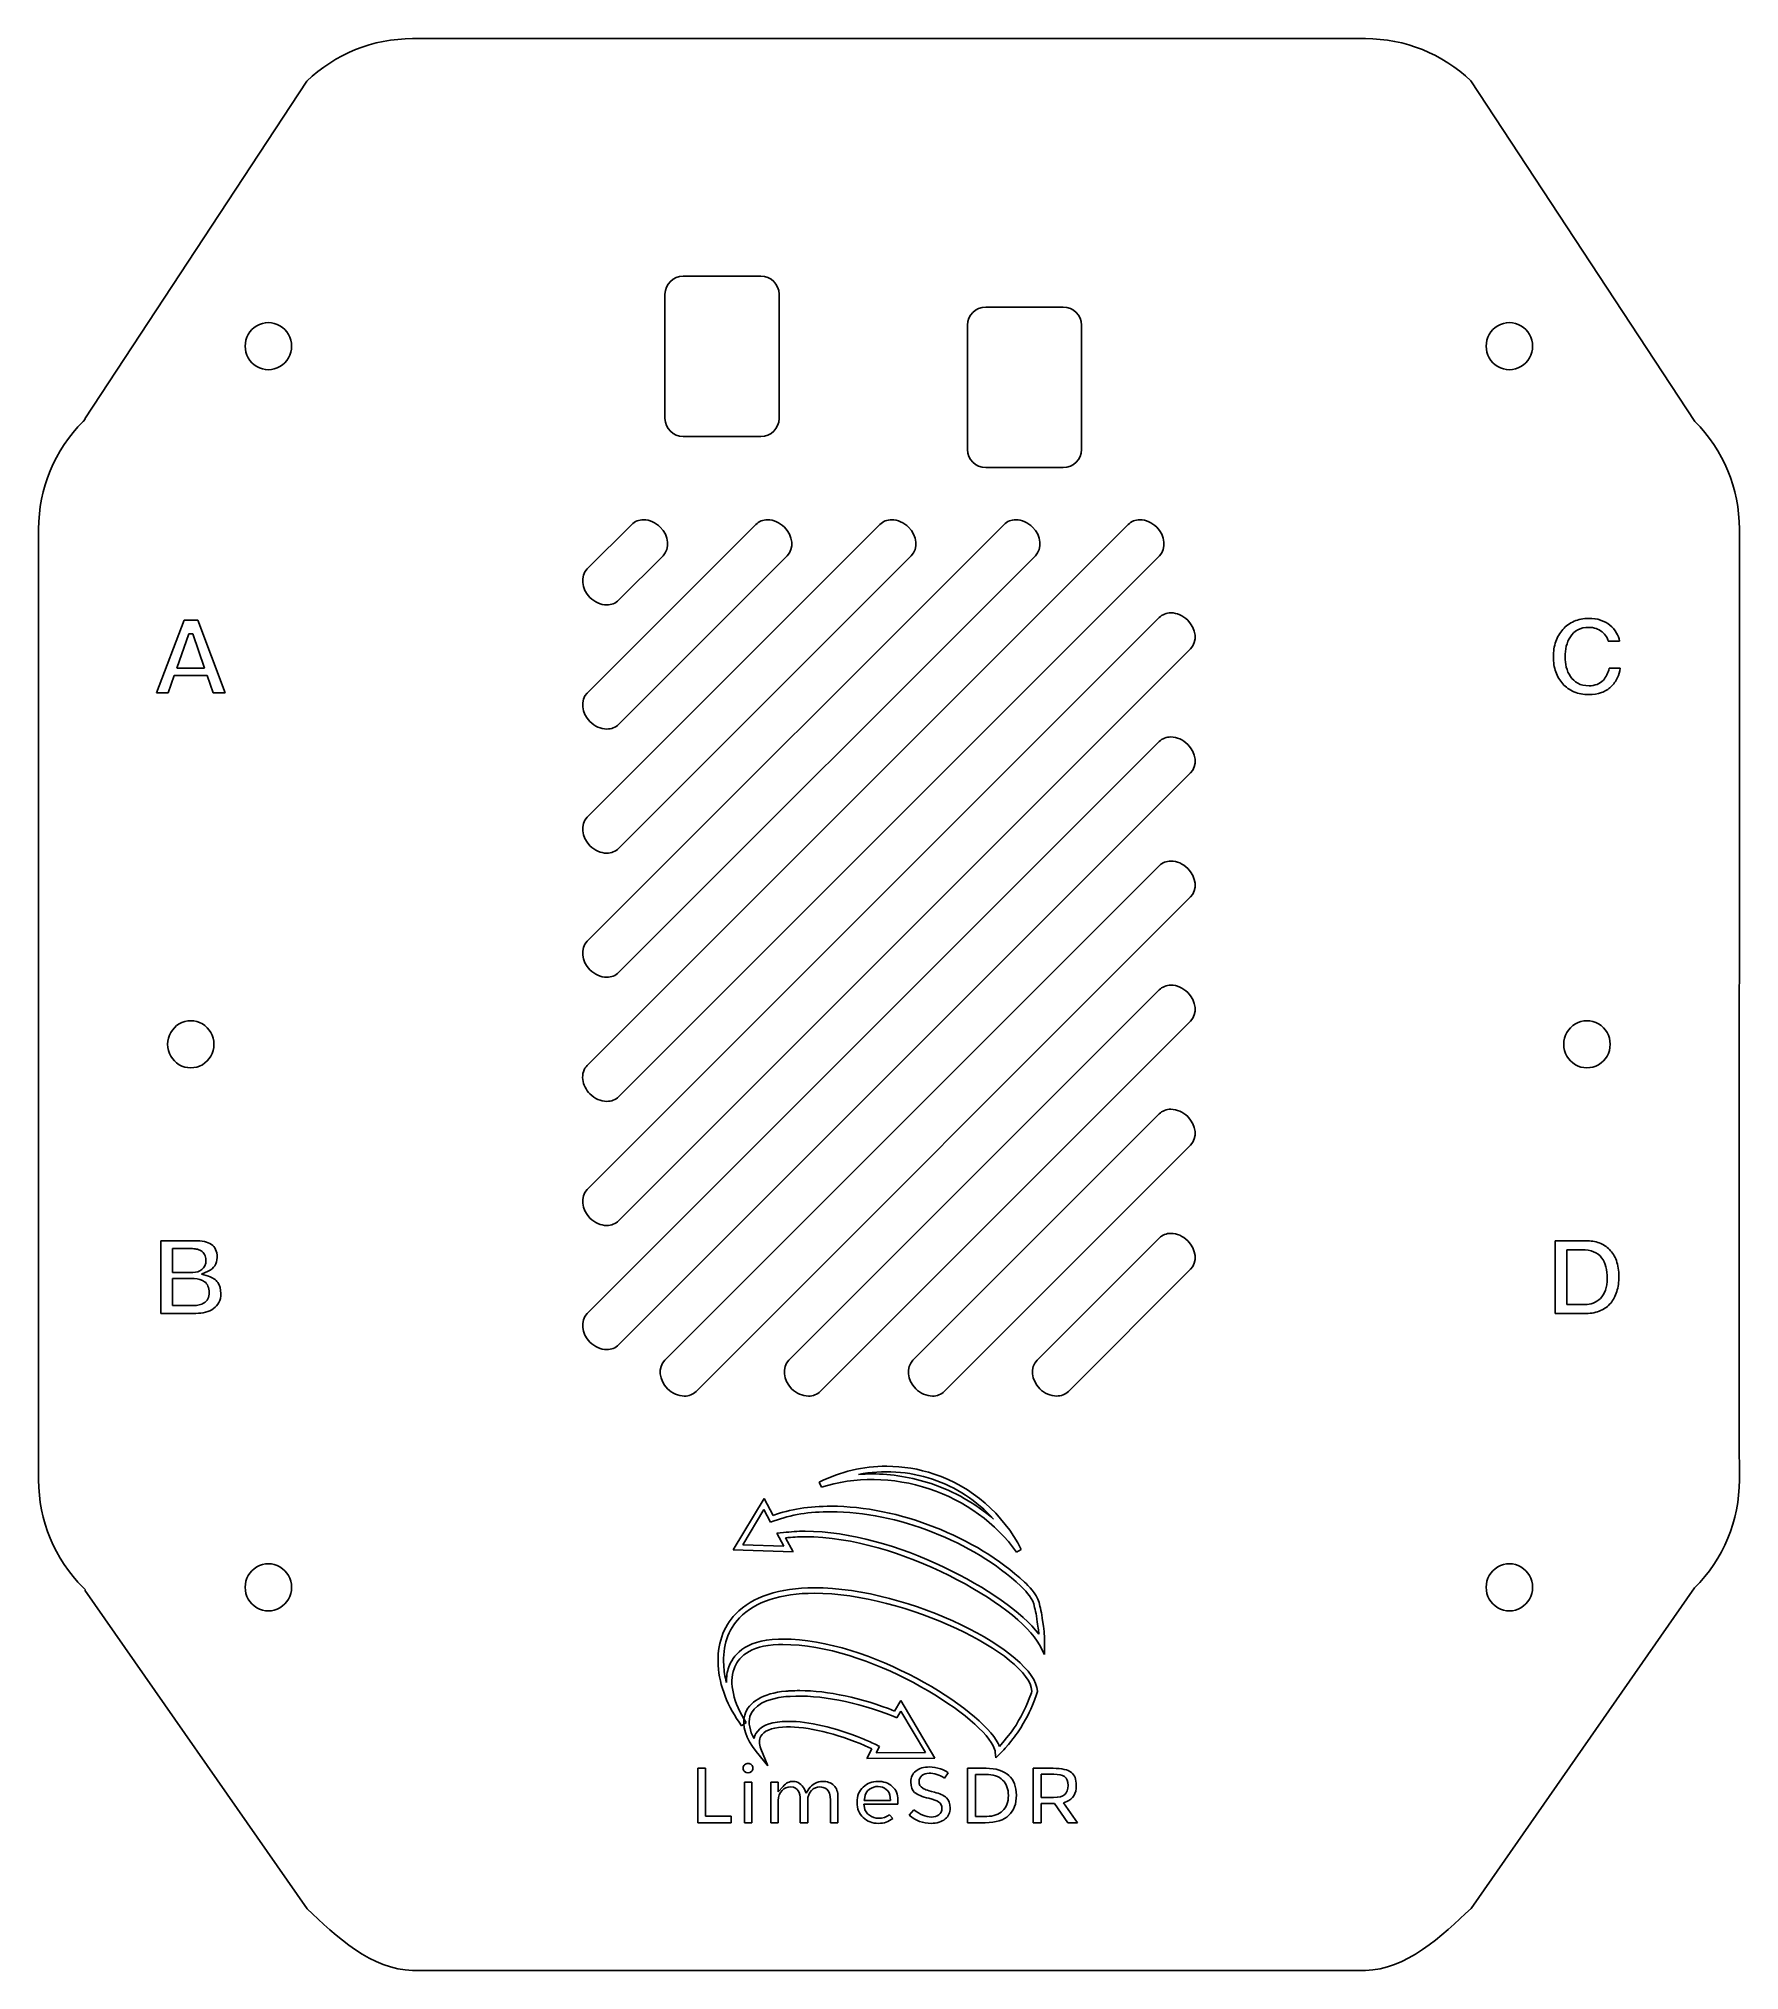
# Model space of a CAD drawing. Extents: x 125 to 387, y 304 to 438.
# Drawn here: x 125.2 to 235.2, y 312.7 to 437.6 of the extents above; entities outside this region: 4.
import ezdxf

# ---------------------------------------------------------------- set-up
doc = ezdxf.new("R2010")
doc.units = 0
doc.layers.add('Layer_1', color=7, linetype='CONTINUOUS')

msp = doc.modelspace()

# ---------------------------------------------------------------- linework, layer by layer
at = {"layer": 'Layer_1', "color": 7}
for p, q in [((149.527582, 437.638952), (149.352011, 437.638105)), ((172.387977, 437.638108), (149.527582, 437.638954)), ((187.939945, 437.638669), (172.387977, 437.638105)), ((210.986889, 437.638387), (187.939945, 437.638669)), ((142.515051, 434.880814), (128.172879, 413.052674)), ((232.290264, 412.888018), (217.804729, 434.903039)), ((166.867372, 422.287807), (171.883928, 422.287807)), ((165.686921, 413.081137), (165.686921, 421.107729)), ((173.064379, 421.107729), (173.064379, 413.081137)), ((186.432117, 420.280894), (191.448701, 420.280894)), ((185.251666, 411.074221), (185.251666, 419.10081)), ((192.629124, 419.10081), (192.629124, 411.074221)), ((141.533327, 417.750057), (141.533327, 417.750057)), ((221.80029, 417.750057), (221.80029, 417.750057)), ((128.194836, 413.036052), (128.060334, 412.887747)), ((128.172879, 413.052674), (128.194836, 413.036052)), ((171.883928, 411.900703), (166.867372, 411.900703)), ((171.883928, 411.900703), (171.883928, 411.900703)), ((191.448701, 409.893787), (186.432117, 409.893787)), ((191.448701, 409.893787), (191.448701, 409.893787)), ((160.657975, 371.236113), (195.644443, 406.222233)), ((160.658313, 379.261996), (187.617845, 406.221881)), ((160.658313, 387.288938), (179.591276, 406.221881)), ((160.658313, 403.342475), (163.537375, 406.221881)), ((160.658313, 395.31553), (171.564311, 406.221531)), ((125.175261, 405.920182), (125.175261, 344.429001)), ((235.171076, 347.061623), (235.175309, 405.920453)), ((197.668004, 404.197978), (162.681508, 369.21221)), ((189.641407, 404.197628), (162.681875, 377.238093)), ((181.614809, 404.197628), (162.681875, 385.264679)), ((165.560937, 404.197628), (162.681875, 401.318572)), ((173.587873, 404.197272), (162.681875, 393.291274)), ((161.920157, 401.018061), (161.920157, 401.018061)), ((160.658313, 363.209521), (197.651353, 400.201852)), ((199.674915, 398.177591), (162.682242, 361.185618)), ((161.920157, 392.991119), (161.920157, 392.991119)), ((160.658313, 355.183282), (197.651353, 392.175613)), ((199.674915, 390.151357), (162.682242, 353.159379)), ((161.920157, 384.964528), (161.920157, 384.964528)), ((165.674531, 352.175747), (197.651353, 384.151855)), ((199.674915, 382.127952), (167.698093, 350.151844)), ((161.920157, 376.937586), (161.920157, 376.937586)), ((173.70079, 352.175747), (197.651353, 376.125615)), ((199.674915, 374.101715), (175.724323, 350.151844)), ((136.516042, 372.60018), (136.516042, 372.60018)), ((226.817214, 372.60018), (226.817214, 372.60018)), ((161.920157, 368.911699), (161.920157, 368.911699)), ((181.727021, 352.175747), (197.651353, 368.100088)), ((199.674915, 366.076184), (183.750554, 350.151844)), ((161.920157, 360.884757), (161.920157, 360.884757)), ((189.753618, 352.176455), (197.651014, 360.073851)), ((199.674548, 358.049951), (191.777152, 350.152552)), ((161.920157, 352.858524), (161.920157, 352.858524)), ((166.936375, 349.850986), (166.936375, 349.850986)), ((174.962634, 349.850986), (174.962634, 349.850986)), ((182.988864, 349.850986), (182.988864, 349.850986)), ((191.015462, 349.851692), (191.015462, 349.851692)), ((235.175338, 344.428922), (235.171104, 347.061623)), ((128.060334, 337.461439), (128.202625, 337.319145)), ((128.202625, 337.319145), (128.172879, 337.297132)), ((141.533327, 337.483094), (141.533327, 337.483094)), ((217.823836, 316.722791), (232.273275, 337.44189)), ((221.80029, 337.483094), (221.80029, 337.483094)), ((128.172879, 337.297124), (142.534172, 316.700862)), ((377.371412, 313.993653), (387.371412, 313.993653)), ((377.371412, 303.993653), (377.371412, 313.993653)), ((387.371412, 313.993653), (387.371412, 303.993653)), ((149.352011, 312.711337), (210.986889, 312.711337)), ((387.371412, 303.993653), (377.371412, 303.993653))]:
    msp.add_line(p, q, dxfattribs=at)
at = {"layer": 'Layer_1', "color": 1}
for p, q in [((134.583317, 400.030188), (132.805765, 395.329692)), ((135.477758, 400.030188), (134.583317, 400.030188)), ((137.235486, 395.329692), (135.477758, 400.030188)), ((225.452246, 400.147344), (225.452246, 400.147344)), ((134.104067, 396.929559), (134.887719, 399.138221)), ((134.887719, 399.138221), (135.153183, 399.138221)), ((135.153183, 399.138221), (135.912411, 396.929559)), ((226.698511, 398.682334), (227.425515, 398.682334)), ((133.543051, 395.329692), (133.939478, 396.455262)), ((133.939478, 396.455262), (136.081601, 396.455262)), ((135.912411, 396.929559), (134.104067, 396.929559)), ((135.912411, 396.929559), (135.912411, 396.929559)), ((136.081601, 396.455262), (136.463515, 395.329692)), ((227.474735, 396.918939), (226.74948, 396.918939)), ((132.805765, 395.329692), (133.543051, 395.329692)), ((136.463515, 395.329692), (137.235486, 395.329692)), ((136.463515, 395.329692), (136.463515, 395.329692)), ((135.282728, 359.898648), (133.080788, 359.898648)), ((133.080788, 359.898648), (133.080788, 355.197802)), ((225.265358, 359.897586), (223.261976, 359.897586)), ((223.261976, 359.897586), (223.261976, 355.197443)), ((133.837894, 357.852446), (133.837894, 359.388602)), ((133.837894, 359.388602), (135.055136, 359.388602)), ((224.018726, 355.777927), (224.018726, 359.317459)), ((224.018726, 359.317459), (224.988555, 359.317459)), ((135.14044, 357.852446), (133.837894, 357.852446)), ((133.838247, 355.70714), (133.838247, 357.448589)), ((133.838247, 357.448589), (135.225742, 357.448589)), ((135.14044, 357.852458), (135.14044, 357.852446)), ((135.714198, 357.72644), (136.133278, 357.927134)), ((136.160533, 357.5976), (135.714198, 357.72644)), ((133.080433, 355.197802), (135.352813, 355.197802)), ((133.080788, 355.197802), (133.080506, 355.197802)), ((135.204152, 355.70714), (133.838247, 355.70714)), ((135.204152, 355.70714), (135.204152, 355.70714)), ((223.261609, 355.197443), (225.264991, 355.197443)), ((223.261976, 355.197443), (223.261693, 355.197443)), ((225.186759, 355.777927), (224.018726, 355.777927)), ((225.186759, 355.777927), (225.186759, 355.777927)), ((179.073793, 344.815298), (179.073793, 344.815298)), ((175.802555, 343.956256), (175.668048, 344.282601)), ((170.103557, 339.904202), (172.096667, 343.226051)), ((172.080383, 342.511066), (170.7166, 340.238686)), ((172.517517, 341.700866), (172.080383, 342.511066)), ((172.096667, 343.226051), (172.686709, 342.132688)), ((172.755374, 341.780862), (172.517517, 341.700866)), ((174.749189, 341.111182), (174.749189, 341.111182)), ((173.978976, 339.778901), (170.103557, 339.904202)), ((170.7166, 340.238686), (173.373017, 340.152676)), ((172.922788, 340.980572), (173.358144, 341.018447)), ((173.373017, 340.152676), (172.922788, 340.980572)), ((173.489462, 340.679359), (173.978976, 339.778901)), ((188.727148, 339.939951), (188.425226, 339.757667)), ((188.425226, 339.757667), (188.425226, 339.757667)), ((189.592215, 336.188758), (189.545479, 336.406086)), ((189.885642, 336.502008), (189.93695, 336.268398)), ((189.741229, 335.432007), (189.709704, 335.645793)), ((190.059067, 335.70278), (190.091636, 335.482977)), ((173.020126, 334.140787), (173.312847, 334.140787)), ((173.313186, 333.78648), (173.025799, 333.78648)), ((173.312847, 334.140787), (173.312847, 334.140505)), ((190.243133, 333.144763), (189.91076, 333.758164)), ((190.243471, 333.95213), (190.243471, 333.144763)), ((190.243471, 333.144763), (190.243189, 333.144763)), ((180.539147, 329.484182), (180.929912, 330.171913)), ((180.929912, 330.171913), (183.149195, 326.438418)), ((189.38656, 330.654349), (189.419128, 330.776464)), ((189.775547, 330.738945), (189.7228, 330.54498)), ((189.774136, 330.767261), (189.776958, 330.738945)), ((170.936762, 328.736988), (170.645819, 328.535588)), ((173.659021, 328.815211), (173.659021, 328.815211)), ((180.691688, 329.036431), (180.440736, 329.143326)), ((180.936629, 329.468254), (180.691688, 329.036431)), ((182.527996, 326.7906), (180.936629, 329.468254)), ((179.27022, 327.334273), (179.556562, 327.191982)), ((187.319113, 327.187735), (187.425652, 327.311972)), ((171.057468, 326.098625), (171.057468, 326.098625)), ((172.329557, 325.943236), (171.587312, 326.866698)), ((171.889601, 327.04226), (172.329557, 325.943236)), ((178.748842, 326.42072), (179.073793, 327.034474)), ((183.149195, 326.438418), (178.748842, 326.420722)), ((179.556562, 327.191982), (179.337473, 326.777858)), ((179.337473, 326.777858), (182.527996, 326.790614)), ((187.088707, 326.456116), (187.047643, 326.821749)), ((187.600855, 326.970054), (187.088707, 326.456116)), ((187.088707, 326.456116), (187.088707, 326.456116)), ((187.696783, 327.084735), (187.600855, 326.970054)), ((168.311841, 325.777939), (167.802515, 325.777939)), ((167.802515, 325.777939), (167.802515, 322.262483)), ((168.311841, 322.678024), (168.311841, 325.777939)), ((171.295664, 324.886687), (170.819245, 324.886687)), ((170.819245, 324.886687), (170.819245, 322.262483)), ((171.295664, 322.262483), (171.295664, 324.886687)), ((172.329557, 325.943236), (172.329557, 325.943236)), ((173.016599, 324.886334), (172.540179, 324.886334)), ((172.540179, 324.886334), (172.540179, 322.262124)), ((173.016599, 324.258068), (173.016599, 324.886334)), ((179.453918, 324.936242), (179.453918, 324.936242)), ((183.759049, 325.149672), (183.999051, 325.496193)), ((186.449106, 325.777939), (185.25875, 325.777939)), ((185.25875, 325.777939), (185.25875, 322.262483)), ((185.768443, 322.67236), (185.768443, 325.378685)), ((185.768443, 325.378685), (186.42715, 325.378685)), ((190.793522, 325.777939), (189.50371, 325.777939)), ((189.50371, 325.777939), (189.50371, 322.262483)), ((190.013404, 323.890309), (190.013404, 325.389652)), ((190.013404, 325.389652), (190.838114, 325.389652)), ((173.326309, 324.608128), (173.016599, 324.258068)), ((173.016599, 322.262124), (173.016599, 323.690327)), ((174.438773, 323.712628), (174.438773, 322.262124)), ((174.817854, 324.179844), (174.678408, 324.465128)), ((174.987385, 324.448494), (174.817854, 324.179844)), ((174.920498, 322.262124), (174.920498, 323.690327)), ((176.392597, 323.712628), (176.392597, 322.262483)), ((176.874322, 322.262483), (176.874322, 323.895262)), ((178.576828, 323.696344), (178.603075, 323.895974)), ((180.281112, 323.696344), (178.576828, 323.696344)), ((180.260594, 323.891238), (180.281196, 323.696205)), ((180.281112, 323.696205), (180.281112, 323.696344)), ((180.749403, 323.458134), (180.749403, 323.723601)), ((190.821491, 323.890309), (190.013404, 323.890309)), ((190.821491, 323.890309), (190.821491, 323.890309)), ((191.451157, 323.555822), (191.668129, 323.635816)), ((169.961628, 322.678024), (168.311841, 322.678024)), ((169.961628, 322.262483), (169.961628, 322.678024)), ((178.581795, 323.253548), (178.549227, 323.458134)), ((178.549227, 323.458134), (180.749403, 323.458134)), ((180.428375, 322.531838), (180.205363, 322.773587)), ((181.779401, 323.102763), (181.485975, 322.742441)), ((181.485975, 322.742441), (181.485975, 322.742441)), ((186.493331, 322.67236), (185.768443, 322.67236)), ((186.493331, 322.67236), (186.493331, 322.67236)), ((190.013404, 322.262483), (190.013404, 323.497067)), ((190.013404, 323.497067), (190.880588, 323.497067)), ((190.880588, 323.497067), (191.738572, 322.262483)), ((192.366488, 322.262483), (191.451157, 323.555822)), ((167.802515, 322.262483), (169.961628, 322.262483)), ((167.802515, 322.262483), (167.802515, 322.262483)), ((170.819245, 322.262483), (171.295664, 322.262483)), ((170.819245, 322.262483), (170.819245, 322.262483)), ((172.540179, 322.262124), (173.016599, 322.262124)), ((174.438773, 322.262124), (174.920498, 322.262124)), ((176.392597, 322.262483), (176.874322, 322.262483)), ((176.392597, 322.262483), (176.392597, 322.262483)), ((185.25875, 322.262483), (186.404854, 322.262483)), ((185.25875, 322.262483), (185.25875, 322.262483)), ((189.50371, 322.262483), (190.013404, 322.262483)), ((191.738572, 322.262483), (192.366488, 322.262483)), ((191.738572, 322.262483), (191.738572, 322.262483))]:
    msp.add_line(p, q, dxfattribs=at)
at = {"layer": 'Layer_1', "color": 7}
for points in [[(149.352011, 437.638108), (146.788672, 437.638108), (144.360206, 436.65872), (142.515051, 434.880814)], [(217.804729, 434.903039), (215.978328, 436.659003), (213.550229, 437.638387), (210.986889, 437.638387)], [(165.686921, 421.107729), (165.686921, 421.758646), (166.216454, 422.287807), (166.867372, 422.287807)], [(171.883928, 422.287807), (172.534874, 422.287807), (173.064379, 421.758293), (173.064379, 421.107729)], [(185.251666, 419.10081), (185.251666, 419.751733), (185.781199, 420.280894), (186.432117, 420.280894)], [(191.448701, 420.280894), (192.099619, 420.280894), (192.629124, 419.75138), (192.629124, 419.10081)], [(138.533353, 417.750057), (138.533353, 418.294111), (138.819247, 418.796837), (139.283344, 419.068862)], [(139.283344, 419.068862), (139.747442, 419.340888), (140.319235, 419.340888), (140.783333, 419.068862)], [(140.783333, 419.068862), (141.24743, 418.796837), (141.533327, 418.294111), (141.533327, 417.750057)], [(218.800324, 417.750057), (218.800324, 418.294111), (219.086216, 418.796837), (219.550302, 419.068862)], [(219.550302, 419.068862), (220.014416, 419.340888), (220.586198, 419.340888), (221.050285, 419.068862)], [(221.050285, 419.068862), (221.514399, 418.796837), (221.80029, 418.294111), (221.80029, 417.750057)], [(139.283344, 416.431255), (138.819247, 416.703281), (138.533353, 417.206006), (138.533353, 417.750057)], [(141.533327, 417.750057), (141.533327, 417.206006), (141.24743, 416.703281), (140.783333, 416.431255)], [(219.550302, 416.431255), (219.086216, 416.703281), (218.800324, 417.206006), (218.800324, 417.750057)], [(221.80029, 417.750057), (221.80029, 417.206006), (221.514399, 416.703281), (221.050285, 416.431255)], [(140.783333, 416.431255), (140.319235, 416.159227), (139.747442, 416.159227), (139.283344, 416.431255)], [(221.050285, 416.431255), (220.586198, 416.159227), (220.014416, 416.159227), (219.550302, 416.431255)], [(128.060334, 412.887747), (126.199956, 411.026305), (125.175261, 408.551823), (125.175261, 405.920182)], [(166.867372, 411.900703), (166.216454, 411.900703), (165.686921, 412.430216), (165.686921, 413.081137)], [(173.064379, 413.081137), (173.064379, 412.430216), (172.534874, 411.900703), (171.883928, 411.900703)], [(235.175338, 405.920453), (235.175338, 408.552446), (234.150645, 411.026579), (232.290264, 412.888018)], [(186.432117, 409.893787), (185.781199, 409.893787), (185.251666, 410.4233), (185.251666, 411.074221)], [(192.629124, 411.074221), (192.629124, 410.4233), (192.099619, 409.893787), (191.448701, 409.893787)], [(163.537375, 406.221881), (163.731346, 406.415846), (164.001772, 406.522385), (164.299093, 406.522385)], [(164.299093, 406.522385), (164.684552, 406.522385), (165.079917, 406.348243), (165.383588, 406.044194)], [(165.383588, 406.044194), (165.941429, 405.486012), (166.021072, 404.657766), (165.560937, 404.197628)], [(171.564311, 406.221531), (171.758283, 406.415494), (172.028708, 406.522033), (172.326029, 406.522033)], [(172.326029, 406.522033), (172.711488, 406.522033), (173.106853, 406.347884), (173.410553, 406.043844)], [(173.410553, 406.043844), (173.968365, 405.485659), (174.048008, 404.657413), (173.587873, 404.197272)], [(179.591276, 406.221881), (179.785219, 406.415846), (180.055644, 406.522385), (180.352965, 406.522385)], [(180.352965, 406.522385), (180.738424, 406.522385), (181.13379, 406.348243), (181.437489, 406.044194)], [(181.437489, 406.044194), (181.995301, 405.486012), (182.074944, 404.657766), (181.614809, 404.197628)], [(187.617845, 406.221881), (187.811816, 406.415846), (188.082242, 406.522385), (188.379563, 406.522385)], [(188.379563, 406.522385), (188.765022, 406.522385), (189.160387, 406.348243), (189.464086, 406.044194)], [(189.464086, 406.044194), (190.021899, 405.486012), (190.101542, 404.657766), (189.641407, 404.197628)], [(195.644443, 406.222233), (195.838414, 406.416205), (196.108839, 406.522744), (196.40616, 406.522744)], [(196.40616, 406.522744), (196.79162, 406.522744), (197.186985, 406.348596), (197.490656, 406.044552)], [(197.490656, 406.044552), (198.048496, 405.486364), (198.128139, 404.658116), (197.668004, 404.197978)], [(160.835662, 401.496256), (160.277821, 402.054085), (160.198178, 402.882689), (160.658313, 403.342475)], [(161.920157, 401.018061), (161.534726, 401.018061), (161.139333, 401.192565), (160.835662, 401.496256)], [(162.681875, 401.318572), (162.48827, 401.124959), (162.217845, 401.018061), (161.920157, 401.018061)], [(197.651353, 400.201852), (197.845324, 400.395818), (198.11575, 400.502357), (198.413071, 400.502357)], [(198.413071, 400.502357), (198.79853, 400.502357), (199.193895, 400.328209), (199.497566, 400.024168)], [(199.497566, 400.024168), (200.055407, 399.46598), (200.13505, 398.637731), (199.674915, 398.177591)], [(160.835662, 393.469311), (160.277821, 394.027138), (160.198178, 394.855745), (160.658313, 395.31553)], [(161.920157, 392.991119), (161.534726, 392.991119), (161.139333, 393.165617), (160.835662, 393.469311)], [(162.681875, 393.291274), (162.48827, 393.098017), (162.217845, 392.991119), (161.920157, 392.991119)], [(197.651353, 392.175613), (197.845324, 392.369579), (198.11575, 392.476118), (198.413071, 392.476118)], [(198.413071, 392.476118), (198.79853, 392.476118), (199.193895, 392.301972), (199.497566, 391.997932)], [(199.497566, 391.997932), (200.055407, 391.439747), (200.13505, 390.611495), (199.674915, 390.151357)], [(160.835662, 385.442719), (160.277821, 386.000548), (160.198178, 386.829156), (160.658313, 387.288938)], [(161.920157, 384.964528), (161.534726, 384.964528), (161.139333, 385.139026), (160.835662, 385.442719)], [(162.681875, 385.264679), (162.48827, 385.071066), (162.217845, 384.964528), (161.920157, 384.964528)], [(197.651353, 384.151855), (197.845324, 384.345817), (198.11575, 384.452359), (198.413071, 384.452359)], [(198.413071, 384.452359), (198.79853, 384.452359), (199.193895, 384.278217), (199.497566, 383.974526)], [(199.497566, 383.974526), (200.055407, 383.416341), (200.13505, 382.588087), (199.674915, 382.127952)], [(160.835662, 377.415775), (160.277821, 377.973607), (160.198178, 378.801855), (160.658313, 379.261996)], [(161.920157, 376.937586), (161.534726, 376.937586), (161.139333, 377.111731), (160.835662, 377.415775)], [(162.681875, 377.238093), (162.48827, 377.044483), (162.217478, 376.937586), (161.920157, 376.937586)], [(197.651353, 376.125615), (197.845324, 376.319587), (198.11575, 376.426476), (198.413071, 376.426476)], [(198.413071, 376.426476), (198.79853, 376.426476), (199.193895, 376.25233), (199.497566, 375.948287)], [(199.497566, 375.948287), (200.055407, 375.390105), (200.13505, 374.56185), (199.674915, 374.101715)], [(133.516071, 372.60018), (133.516071, 373.144231), (133.801965, 373.646956), (134.266062, 373.918982)], [(134.266062, 373.918982), (134.73016, 374.191008), (135.301953, 374.191008), (135.766051, 373.918982)], [(135.766051, 373.918982), (136.230148, 373.646956), (136.516042, 373.144231), (136.516042, 372.60018)], [(223.817248, 372.60018), (223.817248, 373.144231), (224.103139, 373.646956), (224.567225, 373.918982)], [(224.567225, 373.918982), (225.03134, 374.191008), (225.603122, 374.191008), (226.067236, 373.918982)], [(226.067236, 373.918982), (226.531322, 373.646956), (226.817214, 373.144231), (226.817214, 372.60018)], [(134.266062, 371.281375), (133.801965, 371.553401), (133.516071, 372.056126), (133.516071, 372.60018)], [(136.516042, 372.60018), (136.516042, 372.056126), (136.230148, 371.553401), (135.766051, 371.281375)], [(224.567225, 371.281375), (224.103139, 371.553401), (223.817248, 372.056126), (223.817248, 372.60018)], [(226.817214, 372.60018), (226.817214, 372.056126), (226.531322, 371.553401), (226.067236, 371.281375)], [(135.766051, 371.281375), (135.301953, 371.009347), (134.73016, 371.009347), (134.266062, 371.281375)], [(160.365592, 370.330349), (160.325968, 370.68607), (160.430024, 371.007812), (160.657975, 371.236113)], [(226.067236, 371.281375), (225.603122, 371.009347), (225.03134, 371.009347), (224.567225, 371.281375)], [(160.835662, 369.390247), (160.570542, 369.655358), (160.403467, 369.988784), (160.365592, 370.330349)], [(161.920157, 368.911699), (161.534726, 368.911699), (161.139333, 369.086203), (160.835662, 369.390247)], [(162.681508, 369.21221), (162.48827, 369.018244), (162.217845, 368.911699), (161.920157, 368.911699)], [(197.651353, 368.100088), (197.845324, 368.294056), (198.11575, 368.400951), (198.413071, 368.400951)], [(198.413071, 368.400951), (198.79853, 368.400951), (199.193895, 368.2268), (199.497566, 367.922759)], [(199.497566, 367.922759), (200.055407, 367.364571), (200.13505, 366.536328), (199.674915, 366.076184)], [(160.835662, 361.363302), (160.277821, 361.921131), (160.198178, 362.749383), (160.658313, 363.209521)], [(161.920157, 360.884757), (161.534726, 360.884757), (161.139333, 361.059255), (160.835662, 361.363302)], [(162.682242, 361.185618), (162.48827, 360.991649), (162.217845, 360.884757), (161.920157, 360.884757)], [(197.651014, 360.073851), (197.844986, 360.26782), (198.115383, 360.374709), (198.412704, 360.374709)], [(198.412704, 360.374709), (198.798163, 360.374709), (199.193528, 360.200566), (199.497228, 359.896523)], [(199.497228, 359.896523), (200.05504, 359.338341), (200.134683, 358.510089), (199.674548, 358.049951)], [(160.835662, 353.337066), (160.277821, 353.894898), (160.198178, 354.723144), (160.658313, 355.183282)], [(161.920157, 352.858524), (161.534726, 352.858524), (161.139333, 353.033019), (160.835662, 353.337066)], [(162.682242, 353.159379), (162.48827, 352.965416), (162.217845, 352.858524), (161.920157, 352.858524)], [(165.85188, 350.329175), (165.294039, 350.887001), (165.214396, 351.715256), (165.674531, 352.175747)], [(173.87811, 350.329175), (173.32027, 350.887001), (173.240655, 351.715256), (173.70079, 352.175747)], [(181.904341, 350.329175), (181.346529, 350.887001), (181.266886, 351.715256), (181.727021, 352.175747)], [(189.930938, 350.329881), (189.373098, 350.887713), (189.293483, 351.715961), (189.753618, 352.176455)], [(166.936375, 349.850986), (166.550944, 349.850986), (166.155579, 350.025129), (165.85188, 350.329175)], [(167.698093, 350.151844), (167.504488, 349.957878), (167.233696, 349.850986), (166.936375, 349.850986)], [(174.962634, 349.850986), (174.577175, 349.850986), (174.18181, 350.025129), (173.87811, 350.329175)], [(175.724323, 350.151844), (175.530719, 349.957878), (175.259955, 349.850986), (174.962634, 349.850986)], [(182.988864, 349.850986), (182.603405, 349.850986), (182.20804, 350.025129), (181.904341, 350.329175)], [(183.750554, 350.151844), (183.55695, 349.957878), (183.286186, 349.850986), (182.988864, 349.850986)], [(191.015462, 349.851692), (190.630003, 349.851692), (190.234638, 350.025837), (189.930938, 350.329881)], [(191.777152, 350.152552), (191.583547, 349.958583), (191.313122, 349.851692), (191.015462, 349.851692)], [(125.175261, 344.429001), (125.175261, 341.797357), (126.199956, 339.322872), (128.060334, 337.461439)], [(232.273275, 337.44189), (234.150645, 339.322793), (235.175338, 341.797637), (235.175338, 344.428922)], [(138.533353, 337.483094), (138.533353, 338.027148), (138.819247, 338.529873), (139.283344, 338.801899)], [(139.283344, 338.801899), (139.747442, 339.073927), (140.319235, 339.073927), (140.783333, 338.801899)], [(140.783333, 338.801899), (141.24743, 338.529873), (141.533327, 338.027148), (141.533327, 337.483094)], [(218.800324, 337.483094), (218.800324, 338.027148), (219.086216, 338.529873), (219.550302, 338.801899)], [(219.550302, 338.801899), (220.014416, 339.073927), (220.586198, 339.073927), (221.050285, 338.801899)], [(221.050285, 338.801899), (221.514399, 338.529873), (221.80029, 338.027148), (221.80029, 337.483094)], [(139.283344, 336.164289), (138.819247, 336.436318), (138.533353, 336.939043), (138.533353, 337.483094)], [(141.533327, 337.483094), (141.533327, 336.939043), (141.24743, 336.436318), (140.783333, 336.164289)], [(219.550302, 336.164289), (219.086216, 336.436318), (218.800324, 336.939043), (218.800324, 337.483094)], [(221.80029, 337.483094), (221.80029, 336.939043), (221.514399, 336.436318), (221.050285, 336.164289)], [(140.783333, 336.164289), (140.319235, 335.892264), (139.747442, 335.892264), (139.283344, 336.164289)], [(221.050285, 336.164289), (220.586198, 335.892264), (220.014416, 335.892264), (219.550302, 336.164289)], [(142.534172, 316.700862), (144.360573, 314.944904), (146.788672, 312.711337), (149.352011, 312.711337)], [(210.986889, 312.711337), (213.550229, 312.711337), (215.978695, 314.944904), (217.823836, 316.722791)]]:
    msp.add_open_spline(points, degree=3, dxfattribs=at)
at = {"layer": 'Layer_1', "color": 1}
for points in [[(224.479934, 399.957273), (224.195708, 399.831619), (223.952884, 399.656057), (223.758574, 399.435543)], [(225.452246, 400.147344), (225.091904, 400.147344), (224.764865, 400.083276), (224.479934, 399.957273)], [(226.186701, 400.035849), (225.957678, 400.109822), (225.71062, 400.147344), (225.452246, 400.147344)], [(226.797599, 399.71446), (226.618868, 399.854273), (226.413212, 399.962578), (226.186701, 400.035849)], [(223.30445, 398.647999), (223.19825, 398.345016), (223.14412, 398.011238), (223.14412, 397.655161)], [(223.758574, 399.435543), (223.562119, 399.213262), (223.409578, 398.94815), (223.30445, 398.647999)], [(223.980852, 398.340416), (224.035349, 398.568361), (224.123487, 398.774361), (224.242782, 398.953462)], [(224.242782, 398.953462), (224.36665, 399.138933), (224.530198, 399.28901), (224.729108, 399.399444)], [(224.729108, 399.399444), (224.929457, 399.51023), (225.17262, 399.566861), (225.451879, 399.566861)], [(225.451879, 399.566861), (225.608315, 399.566861), (225.760517, 399.54067), (225.904592, 399.489343)], [(225.904592, 399.489343), (226.047932, 399.43802), (226.178206, 399.365106), (226.292506, 399.272726)], [(226.292506, 399.272726), (226.40579, 399.181052), (226.502423, 399.072387), (226.579216, 398.949567)], [(226.579216, 398.949567), (226.631257, 398.866035), (226.671248, 398.776483), (226.698511, 398.682334)], [(227.237584, 399.197336), (227.121844, 399.402627), (226.973875, 399.576417), (226.797599, 399.71446)], [(227.425515, 398.682334), (227.386936, 398.871696), (227.323944, 399.044069), (227.237584, 399.197336)], [(223.14412, 397.655161), (223.14412, 397.308992), (223.197911, 396.982298), (223.304083, 396.684268)], [(223.901576, 397.655161), (223.901576, 397.889126), (223.928105, 398.119549), (223.980852, 398.340416)], [(223.981219, 396.992918), (223.928472, 397.207057), (223.901576, 397.42969), (223.901576, 397.655161)], [(223.304083, 396.684268), (223.408872, 396.389069), (223.561413, 396.128917), (223.757163, 395.911589)], [(224.243488, 396.394734), (224.124193, 396.57136), (224.036083, 396.772401), (223.981219, 396.992918)], [(224.729108, 395.953358), (224.530903, 396.063083), (224.367722, 396.211744), (224.243488, 396.394734)], [(226.378527, 396.154754), (226.153766, 395.910175), (225.841938, 395.785938), (225.451879, 395.785938)], [(226.74948, 396.918939), (226.688238, 396.61277), (226.564004, 396.356154), (226.378527, 396.154754)], [(226.868042, 395.717979), (227.043612, 395.880796), (227.18732, 396.081487), (227.294903, 396.313677)], [(227.294903, 396.313677), (227.379513, 396.496672), (227.439683, 396.699486), (227.474735, 396.918939)], [(223.757163, 395.911589), (223.951473, 395.695678), (224.194297, 395.523305), (224.478523, 395.39977)], [(224.478523, 395.39977), (224.763793, 395.275533), (225.091199, 395.212886), (225.451879, 395.212886)], [(225.451879, 395.785938), (225.17262, 395.785938), (224.92909, 395.842216), (224.729108, 395.953358)], [(225.451879, 395.212886), (225.741411, 395.212886), (226.009352, 395.257133), (226.248282, 395.343851)], [(226.248282, 395.343851), (226.484728, 395.429861), (226.693205, 395.555868), (226.868042, 395.717979)], [(135.903916, 359.838831), (135.720568, 359.878472), (135.511738, 359.898648), (135.282728, 359.898648)], [(136.350604, 359.657255), (136.228136, 359.740434), (136.077706, 359.801668), (135.903916, 359.838831)], [(226.113408, 359.753176), (225.853622, 359.849098), (225.568324, 359.897586), (225.265358, 359.897586)], [(135.055136, 359.388602), (135.164155, 359.388602), (135.271047, 359.379401), (135.373341, 359.361)], [(135.373341, 359.361003), (135.487314, 359.340119), (135.589605, 359.302956), (135.677741, 359.249864)], [(135.677741, 359.249864), (135.773662, 359.192878), (135.852239, 359.111109), (135.910286, 359.008465)], [(135.996652, 358.631507), (135.996652, 358.360376), (135.908164, 358.157565), (135.733666, 358.029078)], [(135.910286, 359.008465), (135.967628, 358.906526), (135.996652, 358.779812), (135.996652, 358.631507)], [(136.620318, 359.340113), (136.555545, 359.473198), (136.46741, 359.576906), (136.350604, 359.657255)], [(136.576427, 358.284622), (136.671287, 358.424082), (136.719423, 358.604597), (136.719423, 358.822633)], [(136.719423, 358.822633), (136.719423, 359.030399), (136.686152, 359.204195), (136.620318, 359.340113)], [(224.988555, 359.317459), (225.283054, 359.317459), (225.538239, 359.273568), (225.746716, 359.187205)], [(225.746716, 359.187205), (225.961939, 359.096945), (226.137481, 358.964918), (226.268461, 358.795379)], [(226.778154, 359.327371), (226.591972, 359.515672), (226.368254, 359.659377), (226.113408, 359.753176)], [(226.268461, 358.795379), (226.395884, 358.631142), (226.488961, 358.431513), (226.54453, 358.201801)], [(227.219154, 358.612028), (227.112982, 358.898731), (226.964675, 359.139063), (226.778154, 359.327371)], [(227.38163, 357.576362), (227.38163, 357.973147), (227.327133, 358.321435), (227.219154, 358.612028)], [(135.733666, 358.029078), (135.577219, 357.911922), (135.377233, 357.852458), (135.14044, 357.852458)], [(135.225742, 357.448589), (135.504657, 357.448589), (135.735788, 357.380983), (135.912764, 357.246834)], [(136.133278, 357.927134), (136.330075, 358.021636), (136.479444, 358.141628), (136.576427, 358.284622)], [(136.760836, 357.196929), (136.630227, 357.387708), (136.433783, 357.518668), (136.160533, 357.5976)], [(226.623807, 357.469823), (226.623807, 357.172505), (226.584521, 356.914117), (226.507023, 356.701392)], [(226.54453, 358.201801), (226.597278, 357.983056), (226.623807, 357.73706), (226.623807, 357.469823)], [(227.247828, 356.608301), (227.336672, 356.901377), (227.38163, 357.227014), (227.38163, 357.576362)], [(136.114163, 356.141793), (136.056469, 356.031357), (135.97577, 355.941807), (135.874893, 355.874909)], [(135.912764, 357.246834), (136.104963, 357.100649), (136.202299, 356.866334), (136.202299, 356.549898)], [(136.202299, 356.549898), (136.202299, 356.389559), (136.172919, 356.251874), (136.114163, 356.141793)], [(136.959758, 356.486541), (136.959758, 356.764748), (136.89286, 357.003669), (136.760836, 357.196929)], [(136.831626, 355.907119), (136.916575, 356.066756), (136.959758, 356.261783), (136.959758, 356.486541)], [(226.183512, 356.166925), (226.046521, 356.027112), (225.88794, 355.925529), (225.711326, 355.865001)], [(226.507023, 356.701392), (226.427719, 356.484416), (226.318724, 356.304613), (226.183512, 356.166925)], [(226.853536, 355.863937), (227.027667, 356.070295), (227.160424, 356.320541), (227.247828, 356.608301)], [(135.552795, 355.743242), (135.439175, 355.719168), (135.322372, 355.70714), (135.204152, 355.70714)], [(135.352813, 355.197802), (135.56306, 355.197802), (135.770829, 355.224359), (135.96975, 355.277087)], [(135.874893, 355.874909), (135.782157, 355.813326), (135.673846, 355.769082), (135.552795, 355.743242)], [(135.96975, 355.277087), (136.163363, 355.328409), (136.337156, 355.407341), (136.486169, 355.512466)], [(136.486169, 355.512466), (136.630227, 355.613696), (136.746324, 355.746072), (136.831626, 355.907119)], [(225.711326, 355.865001), (225.543206, 355.807309), (225.36693, 355.777927), (225.186759, 355.777927)], [(225.264991, 355.197443), (225.624599, 355.197443), (225.939277, 355.257619), (226.200502, 355.376195)], [(226.200502, 355.376195), (226.460287, 355.494415), (226.68011, 355.658293), (226.853536, 355.863937)], [(175.668048, 344.282601), (177.037503, 344.967145), (178.50393, 345.314018), (180.026265, 345.314018)], [(182.994509, 344.470549), (181.444573, 344.995107), (179.773196, 345.094212), (178.205536, 344.783796)], [(178.205536, 344.783796), (178.49154, 344.804342), (178.781072, 344.815298), (179.073793, 344.815298)], [(179.073793, 344.815298), (180.35686, 344.815298), (181.64241, 344.603634), (182.894715, 344.187032)], [(180.026265, 345.314018), (181.073253, 345.314018), (182.109996, 345.14306), (183.107087, 344.805386)], [(183.107087, 344.805386), (185.518902, 344.001561), (187.567948, 342.228257), (188.727148, 339.939951)], [(182.782842, 343.850422), (180.442176, 344.629827), (177.924838, 344.653542), (175.802555, 343.956256)], [(188.425226, 339.757667), (187.094012, 341.627598), (185.090263, 343.081285), (182.782842, 343.850422)], [(182.894715, 344.187032), (184.40006, 343.684772), (185.780494, 342.899351), (186.939693, 341.900851)], [(186.939693, 341.900851), (185.86437, 343.071373), (184.50341, 343.967581), (182.994509, 344.470549)], [(172.686709, 342.132688), (173.75952, 342.526995), (175.019953, 342.728392), (176.427988, 342.728392)], [(176.427621, 342.37444), (175.040499, 342.37444), (173.804845, 342.17481), (172.755374, 341.780862)], [(188.692463, 337.566344), (185.606334, 340.442919), (180.678255, 342.37444), (176.427621, 342.37444)], [(176.427988, 342.728392), (180.762131, 342.728392), (185.787211, 340.759), (188.932069, 337.827208)], [(173.358144, 341.018447), (173.7935, 341.080033), (174.264614, 341.111182), (174.749189, 341.111182)], [(174.749189, 341.111182), (180.525347, 341.111182), (187.767225, 337.183721), (189.86758, 334.462176)], [(174.749528, 340.756875), (174.314539, 340.756875), (173.890838, 340.731023), (173.489462, 340.679359)], [(189.91076, 333.758164), (188.48184, 336.394758), (180.804606, 340.756875), (174.749528, 340.756875)], [(170.253276, 335.751274), (171.351234, 336.879675), (173.062234, 337.452368), (175.338864, 337.452368)], [(175.338864, 337.452368), (181.562429, 337.452368), (189.647051, 333.307582), (189.774136, 330.767261)], [(189.545479, 336.406086), (189.368159, 336.903037), (188.934553, 337.347599), (188.692463, 337.566344)], [(188.932069, 337.827208), (189.197189, 337.587581), (189.676092, 337.094525), (189.885642, 336.502008)], [(175.339231, 337.098417), (173.161717, 337.098417), (171.536004, 336.561825), (170.506712, 335.503858)], [(189.419128, 330.776464), (189.242147, 333.135207), (181.257685, 337.098417), (175.339231, 337.098417)], [(189.709704, 335.645793), (189.681031, 335.803305), (189.63644, 336.010365), (189.592215, 336.188758)], [(189.93695, 336.268398), (189.981908, 336.088944), (190.028277, 335.873033), (190.059067, 335.70278)], [(169.129467, 332.426239), (169.050191, 333.771612), (169.439178, 334.921253), (170.253276, 335.751274)], [(170.506712, 335.503858), (169.763762, 334.746755), (169.409799, 333.690205), (169.482725, 332.447121)], [(189.86758, 334.462176), (189.849517, 334.696138), (189.815905, 334.924084), (189.741229, 335.432007)], [(190.091636, 335.482977), (190.213386, 334.657203), (190.229304, 334.551017), (190.243471, 333.95213)], [(169.820037, 332.330673), (170.043726, 332.975929), (170.758369, 334.072828), (173.020126, 334.140787)], [(173.025799, 333.78648), (171.083997, 333.728077), (170.391678, 332.897703), (170.153821, 332.211742)], [(173.312847, 334.140431), (178.938214, 334.140431), (186.095849, 329.613375), (187.229931, 327.390904)], [(186.91418, 327.230917), (185.813401, 329.388614), (178.821769, 333.78648), (173.313186, 333.78648)], [(170.645819, 328.535588), (169.730121, 329.767344), (169.205583, 331.11272), (169.129467, 332.426239)], [(169.482725, 332.447121), (169.504456, 332.076532), (169.563779, 331.702404), (169.659706, 331.329337)], [(169.659706, 331.329337), (169.654909, 331.686475), (169.707825, 332.022379), (169.820037, 332.330673)], [(170.153821, 332.211742), (169.820037, 331.293944), (170.105674, 330.028208), (170.936762, 328.736988)], [(170.844391, 329.219071), (171.091448, 330.075283), (172.03153, 330.624973), (173.492312, 330.767261)], [(173.508935, 330.41437), (172.219829, 330.288008), (171.388064, 329.828578), (171.184186, 329.121733)], [(173.492312, 330.767261), (173.549999, 330.768107), (173.590356, 330.771522), (173.630686, 330.774683)], [(173.659727, 330.422512), (173.609463, 330.418279), (173.559199, 330.414356), (173.508935, 330.414356)], [(173.630686, 330.774694), (173.68095, 330.778956), (173.731214, 330.782851), (173.781477, 330.782851)], [(173.792456, 330.429943), (173.740781, 330.429661), (173.700423, 330.426048), (173.659727, 330.422521)], [(173.781477, 330.782836), (173.975449, 330.795593), (174.18641, 330.801943), (174.40231, 330.801943)], [(180.440736, 329.143326), (178.076335, 330.083072), (175.681143, 330.549227), (173.792456, 330.429943)], [(174.40231, 330.801949), (176.212427, 330.801949), (178.390307, 330.334377), (180.539147, 329.484182)], [(188.391247, 328.572046), (188.878645, 329.415162), (188.995795, 329.61727), (189.38656, 330.654349)], [(189.7228, 330.54498), (189.316823, 329.465068), (189.184461, 329.23677), (188.692096, 328.386219)], [(171.587312, 326.866698), (170.9141, 327.704506), (170.650419, 328.539836), (170.844391, 329.219071)], [(171.184186, 329.121733), (171.067008, 328.712212), (171.161608, 328.220216), (171.449983, 327.69672)], [(171.569984, 328.031912), (171.826947, 328.477541), (172.397883, 328.735927), (173.268595, 328.802822)], [(173.268595, 328.802822), (173.395313, 328.811317), (173.52522, 328.815211), (173.659021, 328.815211)], [(173.659021, 328.815211), (174.956594, 328.815211), (176.655939, 328.419491), (178.444099, 327.70132)], [(187.425652, 327.311972), (188.029494, 328.034037), (188.065958, 328.07722), (188.391247, 328.572046)], [(171.449983, 327.69672), (171.470868, 327.813878), (171.51052, 327.925373), (171.569984, 328.031912)], [(171.878622, 327.856), (171.756166, 327.635486), (171.759355, 327.368252), (171.889629, 327.04226)], [(173.294785, 328.448162), (172.559624, 328.391884), (172.069404, 328.187298), (171.878622, 327.856)], [(178.310664, 327.3725), (176.389747, 328.144118), (174.582114, 328.538066), (173.294785, 328.448162)], [(179.073793, 327.034474), (178.807601, 327.159772), (178.552416, 327.273039), (178.310664, 327.3725)], [(178.444099, 327.70132), (178.704618, 327.594073), (178.982099, 327.470897), (179.27022, 327.334273)], [(187.229931, 327.390904), (187.264954, 327.320822), (187.294701, 327.253216), (187.319113, 327.187735)], [(188.692096, 328.386219), (188.350184, 327.865556), (188.300992, 327.806445), (187.696783, 327.084735)], [(171.057468, 326.098625), (170.967919, 326.098625), (170.897477, 326.070307), (170.836234, 326.009429)], [(171.277969, 326.009429), (171.217432, 326.070307), (171.147356, 326.098625), (171.057468, 326.098625)], [(187.047643, 326.821749), (187.033814, 326.945277), (186.990296, 327.079071), (186.91418, 327.230917)], [(170.836234, 326.009429), (170.775359, 325.948548), (170.747052, 325.878463), (170.747052, 325.788911)], [(170.747052, 325.788911), (170.747052, 325.69901), (170.775359, 325.628573), (170.836234, 325.567692)], [(170.836234, 325.567692), (170.958352, 325.445932), (171.155851, 325.445932), (171.278336, 325.567692)], [(171.367179, 325.788911), (171.367179, 325.878463), (171.338844, 325.948548), (171.277969, 326.009429)], [(171.278336, 325.567692), (171.338844, 325.628573), (171.367179, 325.698657), (171.367179, 325.788911)], [(173.979682, 324.936242), (173.735475, 324.936242), (173.521692, 324.828995), (173.326309, 324.608128)], [(174.387804, 324.803863), (174.264614, 324.893059), (174.13084, 324.936242), (173.979682, 324.936242)], [(175.88361, 324.936242), (175.71724, 324.936242), (175.548047, 324.892703), (175.380633, 324.806693)], [(176.606719, 324.674317), (176.425504, 324.850585), (176.18872, 324.936242), (175.88361, 324.936242)], [(179.453918, 324.936242), (179.086521, 324.936242), (178.777178, 324.815544), (178.508163, 324.567775)], [(180.381639, 324.607775), (180.126426, 324.829345), (179.822754, 324.936242), (179.453918, 324.936242)], [(181.908941, 325.603091), (181.689852, 325.437793), (181.583652, 325.206309), (181.583652, 324.894829)], [(181.583652, 324.894829), (181.583652, 324.580162), (181.664706, 324.360715), (181.831782, 324.22338)], [(182.790293, 325.866077), (182.43633, 325.866077), (182.140081, 325.777589), (181.908941, 325.603091)], [(182.120608, 324.911466), (182.120608, 325.076055), (182.186083, 325.216926), (182.309612, 325.318865)], [(182.352792, 324.494508), (182.200956, 324.593616), (182.120608, 324.738029), (182.120608, 324.911466)], [(182.309612, 325.318865), (182.424646, 325.413722), (182.576848, 325.461505), (182.762692, 325.461505)], [(182.762692, 325.461505), (183.104237, 325.461505), (183.438727, 325.356739), (183.759049, 325.149672)], [(183.507758, 325.742901), (183.269196, 325.824311), (183.027783, 325.866077), (182.790293, 325.866077)], [(183.999051, 325.496193), (183.853198, 325.598135), (183.688634, 325.680606), (183.507758, 325.742901)], [(186.42715, 325.378685), (186.911358, 325.378685), (187.281606, 325.258689), (187.526885, 325.022252)], [(187.918355, 325.317451), (187.584938, 325.622911), (187.090456, 325.777939), (186.449106, 325.777939)], [(187.526885, 325.022252), (187.773942, 324.782981), (187.899249, 324.444955), (187.899249, 324.01738)], [(188.414248, 324.040031), (188.414248, 324.594321), (188.25214, 325.01234), (187.918355, 325.317451)], [(191.970756, 325.512125), (191.747434, 325.68839), (191.351335, 325.777939), (190.793522, 325.777939)], [(190.838114, 325.389652), (191.154908, 325.389652), (191.378259, 325.341163), (191.520894, 325.241699)], [(191.520894, 325.241699), (191.681224, 325.129496), (191.762278, 324.936242), (191.762278, 324.667239)], [(192.288256, 324.67042), (192.288256, 325.067201), (192.184568, 325.34258), (191.970756, 325.512125)], [(173.016599, 323.690327), (173.016599, 323.971364), (173.096947, 324.191878), (173.2555, 324.346203)], [(173.2555, 324.346203), (173.413008, 324.499111), (173.598118, 324.575918), (173.805184, 324.575918)], [(173.805184, 324.575918), (174.083766, 324.575918), (174.229223, 324.441769), (174.302149, 324.329566)], [(174.302149, 324.329566), (174.393815, 324.188695), (174.438773, 323.986587), (174.438773, 323.712628)], [(174.678408, 324.465128), (174.612904, 324.598921), (174.518049, 324.709711), (174.387804, 324.803863)], [(174.920498, 323.690327), (174.920498, 323.970655), (174.999774, 324.190817), (175.155871, 324.345142)], [(175.380633, 324.806693), (175.213924, 324.721036), (175.085429, 324.603877), (174.987385, 324.448494)], [(175.155871, 324.345142), (175.311968, 324.498755), (175.498856, 324.575918), (175.711934, 324.575918)], [(175.711934, 324.575918), (175.966075, 324.575918), (176.392597, 324.463712), (176.392597, 323.712628)], [(176.874322, 323.895262), (176.874322, 324.243556), (176.786551, 324.4984), (176.606719, 324.674317)], [(178.508163, 324.567775), (178.243044, 324.323902), (178.114209, 324.00039), (178.114209, 323.579893)], [(178.114209, 323.579893), (178.114209, 323.158691), (178.240927, 322.834113), (178.501446, 322.587764)], [(178.603018, 323.895974), (178.631692, 324.115424), (178.735747, 324.291692), (178.91239, 324.420532)], [(178.91239, 324.420532), (179.249335, 324.666881), (179.709837, 324.661928), (179.999369, 324.418274)], [(179.999369, 324.418274), (180.149455, 324.291912), (180.237565, 324.114583), (180.260594, 323.891238)], [(180.749403, 323.723601), (180.749403, 324.10516), (180.629063, 324.394691), (180.381639, 324.607775)], [(181.831782, 324.22338), (182.017597, 324.069766), (182.325896, 323.941282), (182.748157, 323.840757)], [(183.110615, 324.235769), (182.589605, 324.363901), (182.428907, 324.444955), (182.352792, 324.494508)], [(182.748157, 323.840757), (183.062835, 323.763242), (183.263156, 323.688554), (183.380335, 323.605378)], [(183.890367, 323.869075), (183.710224, 324.029061), (183.447927, 324.15259), (183.110615, 324.235769)], [(183.380335, 323.605378), (183.52297, 323.503442), (183.598352, 323.357965), (183.598352, 323.184884)], [(184.135674, 323.209657), (184.135674, 323.506273), (184.055326, 323.721826), (183.890367, 323.869075)], [(187.899249, 324.01738), (187.899249, 323.588385), (187.773604, 323.252487), (187.525107, 323.018881)], [(187.927923, 322.738546), (188.255329, 323.057105), (188.414248, 323.482908), (188.414248, 324.040031)], [(191.543189, 324.079322), (191.40126, 323.952252), (191.165181, 323.890309), (190.821491, 323.890309)], [(191.762278, 324.667239), (191.762278, 324.407786), (191.688675, 324.209932), (191.543189, 324.079322)], [(191.668129, 323.635816), (192.085451, 323.789082), (192.288256, 324.127814), (192.288256, 324.67042)], [(178.501446, 322.587764), (178.765127, 322.338937), (179.092194, 322.217883), (179.500993, 322.217883)], [(178.908129, 322.738546), (178.72443, 322.870573), (178.614702, 323.043657), (178.581795, 323.253548)], [(179.498171, 322.550601), (179.28086, 322.550601), (179.082288, 322.613957), (178.908129, 322.738546)], [(180.205363, 322.773587), (180.007864, 322.625638), (179.770713, 322.550601), (179.498171, 322.550601)], [(179.500993, 322.217883), (179.851428, 322.217883), (180.156539, 322.320883), (180.428375, 322.531838)], [(181.485975, 322.742441), (181.912497, 322.389903), (182.375116, 322.218239), (182.895759, 322.218239)], [(182.912044, 322.628116), (182.556669, 322.628116), (182.176177, 322.787391), (181.779401, 323.102763)], [(182.895759, 322.218239), (183.275913, 322.218239), (183.583507, 322.313805), (183.809313, 322.501754)], [(183.392358, 322.766512), (183.271312, 322.674838), (183.109543, 322.628116), (182.912044, 322.628116)], [(183.598352, 323.184884), (183.598352, 323.013214), (183.527232, 322.868448), (183.392358, 322.766512)], [(183.809313, 322.501754), (184.029136, 322.684041), (184.135674, 322.915525), (184.135674, 323.209657)], [(186.404854, 322.262483), (187.091529, 322.262483), (187.604044, 322.422469), (187.927923, 322.738546)], [(187.525107, 323.018881), (187.279461, 322.78881), (186.93261, 322.67236), (186.493331, 322.67236)]]:
    msp.add_open_spline(points, degree=3, dxfattribs=at)

doc.saveas('drawing.dxf')
